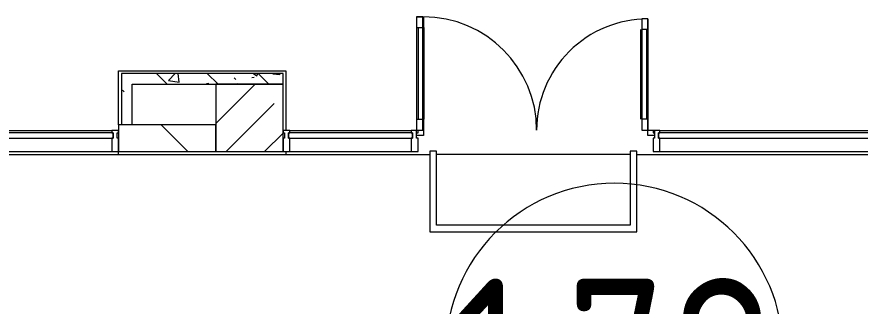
# Model space of a CAD drawing. Header units: millimetres. Extents: x 54725 to 263872, y -8553 to 29614.
# Drawn here: x 245937 to 252192, y 12254 to 14400 of the extents above; entities that cross this region are included whole.
import ezdxf

# ---------------------------------------------------------------- set-up
doc = ezdxf.new("R2010")
doc.units = ezdxf.units.MM
for name, color, linetype, lineweight in [('A-AREA-IDEN', 7, 'Continuous', 9), ('A-GLAZ-CURT-3', 7, 'Continuous', 5), ('A-GLAZ-CWMG-3', 7, 'Continuous', 5), ('I-WALL-3', 7, 'Continuous', 5), ('S-COLS', 7, 'Continuous', 5)]:
    doc.layers.add(name, color=color, linetype=linetype, lineweight=lineweight)
for name, color, linetype, lineweight, true_color in [('A-DETL-GENF-4', 7, 'Continuous', 5, 0xaaaaaa), ('A-DOOR-3', 7, 'Continuous', 5, 0xaaaaaa), ('A-FLOR-1', 7, 'Continuous', 5, 0xaaaaaa), ('I-WALL-5', 7, 'Continuous', 5, 0x787878)]:
    doc.layers.add(name, color=color, linetype=linetype, lineweight=lineweight, true_color=true_color)
doc.styles.add('GOST Common_3', font='GOST_Common.ttf', dxfattribs={"width": 0.9, "height": 1250})
pattern_1 = [(135, (136861.56, 0), (-377.1708, -377.1708), [533.4, -88.9, 17.78, -88.9]), (135, (136861.56, 376.94), (-377.1708, -377.1708), []), (50, (136861.56, 0), (637.6445, -55.7866), [66.675, -733.425]), (355, (136861.56, 0), (-123.3494, 668.6992), [53.34, -586.74]), (100.451, (136914.7, -4.65), (514.299, 612.908), [56.665, -623.315]), (46.184, (136861.6, 177.8), (948.7764, -147.1497), [100.012, -1100.137]), (96.636, (136940.6, 165.5), (830.909, 865.997), [84.998, -934.973]), (351.184, (136861.6, 177.8), (830.918, 865.988), [80.01, -880.11]), (21, (136950.46, 133.35), (530.6506, -357.9283), [66.675, -733.425]), (326, (136950.46, 133.35), (216.308, 644.6585), [53.34, -586.74]), (71.451, (136994.7, 103.5), (746.9596, 286.7243), [56.665, -623.315]), (37.5, (136861.56, 0), (10.81053, 295.9426), [16.764, -562.864, 16.764, -578.866, -588.962]), (37.5, (136861.56, 0), (10.81053, 295.9426), [-1175.258, 16.764, -572.198]), (7.5, (136861.56, 0), (233.8692, 350.63175), [16.764, -322.834, 16.764, -549.529, -224.472]), (7.5, (136861.56, 0), (233.8692, 350.63175), [-905.891, 16.764, -207.708]), (327.5, (136663.31, 0), (474.5678, -20.0513), [16.764, -205.486, 16.764, -676.656, -920.115]), (327.5, (136663.31, 0), (474.5678, -20.0513), [-915.67, 16.764, -903.351]), (317.5, (136574.4, 0), (518.4522, 88.9934), [16.764, -272.161, 16.764, -443.738, -653.415]), (317.5, (136574.4, 0), (518.4522, 88.9934), [-749.427, 16.764, -636.651])]

# ---------------------------------------------------------------- blocks, each defined once
blk = doc.blocks.new('Прямоугольный импост - Импост структурный с накладкой - 160мм Темный-32354018-Общий план 1 этажа с размещением фрагментов 1_10-1_12')
at = {"layer": 'A-GLAZ-CWMG-3'}
for p, q in [((108459, 13557), (109779, 13557)), ((108459, 13400), (109779, 13400))]:
    blk.add_line(p, q, dxfattribs=at)
blk = doc.blocks.new('Системная панель - Стекло - 40мм-32353599-Общий план 1 этажа с размещением фрагментов 1_10-1_12')
at = {"layer": 'A-GLAZ-CURT-3'}
for p, q in [((670, 40), (-670, 40)), ((-670, 40), (-670, 0)), ((-670, 0), (670, 0)), ((670, 0), (670, 40))]:
    blk.add_line(p, q, dxfattribs=at)
blk = doc.blocks.new('Прямоугольный импост - Импост структурный с накладкой - 160мм Темный-30756008-Общий план 1 этажа с размещением фрагментов 1_10-1_12')
at = {"layer": 'A-GLAZ-CWMG-3'}
for p, q in [((-50, 0), (-50, 17)), ((-50, 17), (0, 17)), ((-40, 0), (-50, 0)), ((-40, -40), (-40, 0)), ((0, 0), (-10, 0)), ((-10, 0), (-10, -40)), ((0, 17), (0, 0)), ((-50, -140), (-50, -40)), ((-50, -40), (-40, -40)), ((-10, -40), (0, -40)), ((0, -40), (0, -140)), ((0, -140), (-50, -140))]:
    blk.add_line(p, q, dxfattribs=at)
blk = doc.blocks.new('Системная панель - Стекло - 40мм-32354598-Общий план 1 этажа с размещением фрагментов 1_10-1_12')
at = {"layer": 'A-GLAZ-CURT-3'}
for p, q in [((875, 40), (-875, 40)), ((-875, 40), (-875, 0)), ((-875, 0), (875, 0)), ((875, 0), (875, 40))]:
    blk.add_line(p, q, dxfattribs=at)
blk = doc.blocks.new('Прямоугольный импост - Импост структурный с накладкой - 160мм Темный-32355000-Общий план 1 этажа с размещением фрагментов 1_10-1_12')
at = {"layer": 'A-GLAZ-CWMG-3'}
for p, q in [((113845.4, 13557), (115550, 13557)), ((113845.4, 13400), (115550, 13400))]:
    blk.add_line(p, q, dxfattribs=at)
blk = doc.blocks.new('Прямоугольный импост - Импост структурный с накладкой - 160мм Темный-30755591-Общий план 1 этажа с размещением фрагментов 1_10-1_12')
at = {"layer": 'A-GLAZ-CWMG-3'}
for p, q in [((-25, 0), (-25, 17)), ((-25, 17), (25, 17)), ((-15, 0), (-25, 0)), ((-15, -40), (-15, 0)), ((25, 0), (15, 0)), ((15, 0), (15, -40)), ((25, 17), (25, 0)), ((-25, -140), (-25, -40)), ((-25, -40), (-15, -40)), ((15, -40), (25, -40)), ((25, -40), (25, -140)), ((25, -140), (-25, -140))]:
    blk.add_line(p, q, dxfattribs=at)
blk = doc.blocks.new('Системная панель - Стекло - 40мм-32354452-Общий план 1 этажа с размещением фрагментов 1_10-1_12')
at = {"layer": 'A-GLAZ-CURT-3'}
h = blk.add_hatch(dxfattribs=at)
h.set_pattern_fill('FP_189', color=256, style=0, pattern_type=2)
h.set_pattern_definition([(225, (112050.2, 13040), (1414.214, -1414.214), [1000, -3000]), (225, (113050.2, 13540), (1414.214, -1414.214), [3000, -1000]), (225, (111050.2, 14040), (1414.214, -1414.214), [1000, -3000])])
h.paths.add_polyline_path([(460.2, 40), (-460.2, 40), (-459.8, 0), (460.2, 0)])
for p, q in [((460.2, 40), (-460.2, 40)), ((-460.2, 40), (-460.2, 0)), ((-460.2, 0), (460.2, 0)), ((460.2, 0), (460.2, 40))]:
    blk.add_line(p, q, dxfattribs=at)
blk = doc.blocks.new('Прямоугольный импост - Импост структурный с накладкой - 160мм Темный-32355003-Общий план 1 этажа с размещением фрагментов 1_10-1_12')
at = {"layer": 'A-GLAZ-CWMG-3'}
for p, q in [((111100, 13557), (112000.4, 13557)), ((111100, 13400), (112000.4, 13400))]:
    blk.add_line(p, q, dxfattribs=at)
blk = doc.blocks.new('Прямоугольный импост - Импост структурный с накладкой - 160мм Темный-30755595-Общий план 1 этажа с размещением фрагментов 1_10-1_12')
at = {"layer": 'A-GLAZ-CWMG-3'}
for p, q in [((0, 17), (-50, 17)), ((-50, 17), (-50, 0)), ((-50, 0), (-40, 0)), ((-40, 0), (-40, -40)), ((-10, -40), (-10, 0)), ((-10, 0), (0, 0)), ((0, 0), (0, 17)), ((-40, -40), (-50, -40)), ((-50, -40), (-50, -140)), ((0, -40), (-10, -40)), ((0, -140), (0, -40)), ((-50, -140), (0, -140))]:
    blk.add_line(p, q, dxfattribs=at)
blk = doc.blocks.new('Дверь_Витражная_остекление_ - ВВ-13 остекление-32355241-Общий план 1 этажа с размещением фрагментов 1_10-1_12')
at = {"layer": 'A-DETL-GENF-4'}
for p, q in [((-787.5, -20), (-832.5, -20)), ((-832.5, -845), (-832.5, -20)), ((-787.5, -20), (-832.5, -20)), ((-832.5, -20), (-832.5, -845)), ((-787.5, -845), (-787.5, -20)), ((-787.5, -845), (-787.5, -20)), ((837.5, -860), (837.5, -20)), ((837.5, -20), (837.5, -860)), ((882.5, -860), (882.5, -20)), ((882.5, -860), (882.5, -20)), ((-832.5, -100), (-787.5, -100)), ((-822.5, -765), (-822.5, -100)), ((-778.5, -765), (-778.5, -100)), ((828.5, -780), (828.5, -100)), ((882.5, -100), (837.5, -100)), ((872.5, -780), (872.5, -100)), ((-832.5, -765), (-787.5, -765)), ((882.5, -780), (837.5, -780)), ((-832.5, -845), (-787.5, -845)), ((-832.5, -845), (-787.5, -845)), ((882.5, -860), (837.5, -860)), ((837.5, -860), (882.5, -860))]:
    blk.add_line(p, q, dxfattribs=at)
at = {"layer": 'A-DOOR-3'}
for p, q in [((-882.5, 20), (-832.5, 20)), ((-882.5, -20), (-882.5, 20)), ((-832.5, 20), (-832.5, -20)), ((832.5, 20), (882.5, 20)), ((832.5, -20), (832.5, 20)), ((882.5, 20), (882.5, -20)), ((-832.5, -20), (-882.5, -20)), ((-832.5, -845), (-832.5, -20)), ((832.5, -860), (832.5, -20)), ((882.5, -20), (832.5, -20))]:
    blk.add_line(p, q, dxfattribs=at)
for centre, radius, start, end in [((-832.5, -20), 825, 270, 0), ((832.5, -20), 840, 180, 270)]:
    blk.add_arc(centre, radius, start, end, dxfattribs=at)
blk = doc.blocks.new('Марка_Помещения - Номер-25198446-Общий план 1 этажа с размещением фрагментов 1_10-1_12')
at = {"layer": 'A-AREA-IDEN'}
for start, end in [(360, 180), (180, 360)]:
    blk.add_arc((0, 0), 2.5, start, end, dxfattribs=at)

msp = doc.modelspace()

# ---------------------------------------------------------------- hatches: boundary and pattern name
at = {"layer": 'I-WALL-3'}
h = msp.add_hatch(dxfattribs=at)
h.set_pattern_fill('FP_83', color=256, style=0, pattern_type=2)
h.set_pattern_definition([(135, (136861.56, 0), (-353.5534, -353.5534), [])])
h.paths.add_polyline_path([(242911.6, 13400), (243471.6, 13400), (243471.6, 13600), (242911.6, 13600)])
h.paths.add_polyline_path([(247094.5, 13400), (247411.6, 13400), (247411.6, 13600), (246690.6, 13600), (246691.6, 13400)])
h.paths.add_polyline_path([(242411.6, 13400), (242411.6, 13600), (242261.6, 13600), (242261.6, 13400), (242391.6, 13400)])
h.paths.add_polyline_path([(238259.6, 13400), (238259.6, 13600), (237961.6, 13600), (237961.6, 13400), (238059.6, 13400)])
at = {"layer": 'I-WALL-5'}
h = msp.add_hatch(dxfattribs=at)
h.set_pattern_fill('FP_115', color=256, style=0, pattern_type=2)
h.set_pattern_definition(pattern_1)
h.paths.add_polyline_path([(246711.6, 13600), (246791.6, 13600), (246791.6, 13980), (246711.6, 13980)])
h = msp.add_hatch(dxfattribs=at)
h.set_pattern_fill('FP_115', color=256, style=0, pattern_type=2)
h.set_pattern_definition(pattern_1)
h.paths.add_polyline_path([(247411.6, 13900), (247911.6, 13900), (247911.6, 13980), (246791.6, 13980), (246791.6, 13900), (247094.5, 13900)])
at = {"layer": 'S-COLS'}
h = msp.add_hatch(dxfattribs=at)
h.set_pattern_fill('FP_61', color=256, style=0, pattern_type=2)
h.set_pattern_definition([(45, (136861.56, 0), (-285.1231, 285.1231), []), (45, (137146.7, 0), (-285.1231, 285.1231), [504.031, -100.806, 16.764, -84.042])])
h.paths.add_polyline_path([(247911.6, 13400), (247911.6, 13900), (247411.6, 13900), (247411.6, 13400)])

# ---------------------------------------------------------------- linework, layer by layer
at = {"layer": 'A-FLOR-1'}
for p, q in [((246691.6, 13600), (246691.6, 14000)), ((246691.6, 14000), (247931.6, 14000)), ((247931.6, 14000), (247931.6, 13557)), ((246691.6, 13380), (246691.6, 13400.3)), ((247931.6, 13400), (247931.6, 13380)), ((249048.6, 13404.6), (248998.6, 13404.6)), ((248998.6, 13404.6), (248998.6, 12804.6)), ((249048.6, 12854.6), (249048.6, 13404.6)), ((250535.8, 13404.6), (250485.8, 13404.6)), ((250485.8, 13404.6), (250485.8, 12854.6)), ((250535.8, 12804.6), (250535.8, 13404.6)), ((245145.3, 13380), (247931.6, 13380)), ((247931.6, 13380), (248998.6, 13380)), ((250485.8, 13380), (249048.6, 13380)), ((250535.8, 13380), (257221.6, 13380)), ((250485.8, 12854.6), (249048.6, 12854.6)), ((248998.6, 12804.6), (250535.8, 12804.6))]:
    msp.add_line(p, q, dxfattribs=at)
at = {"layer": 'I-WALL-3'}
for p, q in [((246711.6, 13980), (246711.6, 13600)), ((247911.6, 13980), (246711.6, 13980)), ((247911.6, 13900), (247911.6, 13980)), ((246791.6, 13600), (246791.6, 13900)), ((246791.6, 13900), (247911.6, 13900)), ((247411.6, 13600), (246690.6, 13600)), ((246690.6, 13600), (246690.6, 13400)), ((247411.6, 13400), (247411.6, 13600)), ((246690.6, 13400), (247411.6, 13400))]:
    msp.add_line(p, q, dxfattribs=at)
at = {"layer": 'S-COLS'}
for p, q in [((247911.6, 13900), (247411.6, 13900)), ((247411.6, 13900), (247411.6, 13600)), ((247911.6, 13400), (247911.6, 13900)), ((247411.6, 13600), (247411.6, 13400)), ((247411.6, 13400), (247911.6, 13400))]:
    msp.add_line(p, q, dxfattribs=at)

# ---------------------------------------------------------------- block references
at = {"layer": 'A-AREA-IDEN', "xscale": 499.9999999999995, "yscale": 499.9999999999995, "zscale": 499.9999999999995}
msp.add_blockref('Марка_Помещения - Номер-25198446-Общий план 1 этажа с размещением фрагментов 1_10-1_12', (250368.7, 11915.4), dxfattribs=at)
at = {"layer": 'A-DOOR-3', "rotation": 180}
msp.add_blockref('Дверь_Витражная_остекление_ - ВВ-13 остекление-32355241-Общий план 1 этажа с размещением фрагментов 1_10-1_12', (249784.5, 13540), dxfattribs=at)
at = {"layer": 'A-GLAZ-CURT-3', "rotation": 180}
for name, p in [('Системная панель - Стекло - 40мм-32353599-Общий план 1 этажа с размещением фрагментов 1_10-1_12', (245980.6, 13540)), ('Системная панель - Стекло - 40мм-32354452-Общий план 1 этажа с размещением фрагментов 1_10-1_12', (248411.8, 13540)), ('Системная панель - Стекло - 40мм-32354598-Общий план 1 этажа с размещением фрагментов 1_10-1_12', (251572, 13540))]:
    msp.add_blockref(name, p, dxfattribs=at)
at = {"layer": 'A-GLAZ-CWMG-3'}
for name, p in [('Прямоугольный импост - Импост структурный с накладкой - 160мм Темный-32354018-Общий план 1 этажа с размещением фрагментов 1_10-1_12', (136861.6, 0)), ('Прямоугольный импост - Импост структурный с накладкой - 160мм Темный-30755595-Общий план 1 этажа с размещением фрагментов 1_10-1_12', (246690.6, 13540)), ('Прямоугольный импост - Импост структурный с накладкой - 160мм Темный-32355003-Общий план 1 этажа с размещением фрагментов 1_10-1_12', (136861.6, 0)), ('Прямоугольный импост - Импост структурный с накладкой - 160мм Темный-32355000-Общий план 1 этажа с размещением фрагментов 1_10-1_12', (136861.6, 0))]:
    msp.add_blockref(name, p, dxfattribs=at)
at = {"layer": 'A-GLAZ-CWMG-3', "extrusion": (0, 0, -1)}
for name, p in [('Прямоугольный импост - Импост структурный с накладкой - 160мм Темный-30756008-Общий план 1 этажа с размещением фрагментов 1_10-1_12', (-247911.6, 13540)), ('Прямоугольный импост - Импост структурный с накладкой - 160мм Темный-30755591-Общий план 1 этажа с размещением фрагментов 1_10-1_12', (-248887, 13540)), ('Прямоугольный импост - Импост структурный с накладкой - 160мм Темный-30755591-Общий план 1 этажа с размещением фрагментов 1_10-1_12', (-250682, 13540))]:
    msp.add_blockref(name, p, dxfattribs=at)

# ---------------------------------------------------------------- texts
at = {"layer": 'A-AREA-IDEN', "insert": (249159.3, 12458.2), "char_height": 1250, "width": 3030.379, "attachment_point": 1, "style": 'GOST Common_3'}
msp.add_mtext('1.78', dxfattribs=at)

doc.saveas('drawing.dxf')
